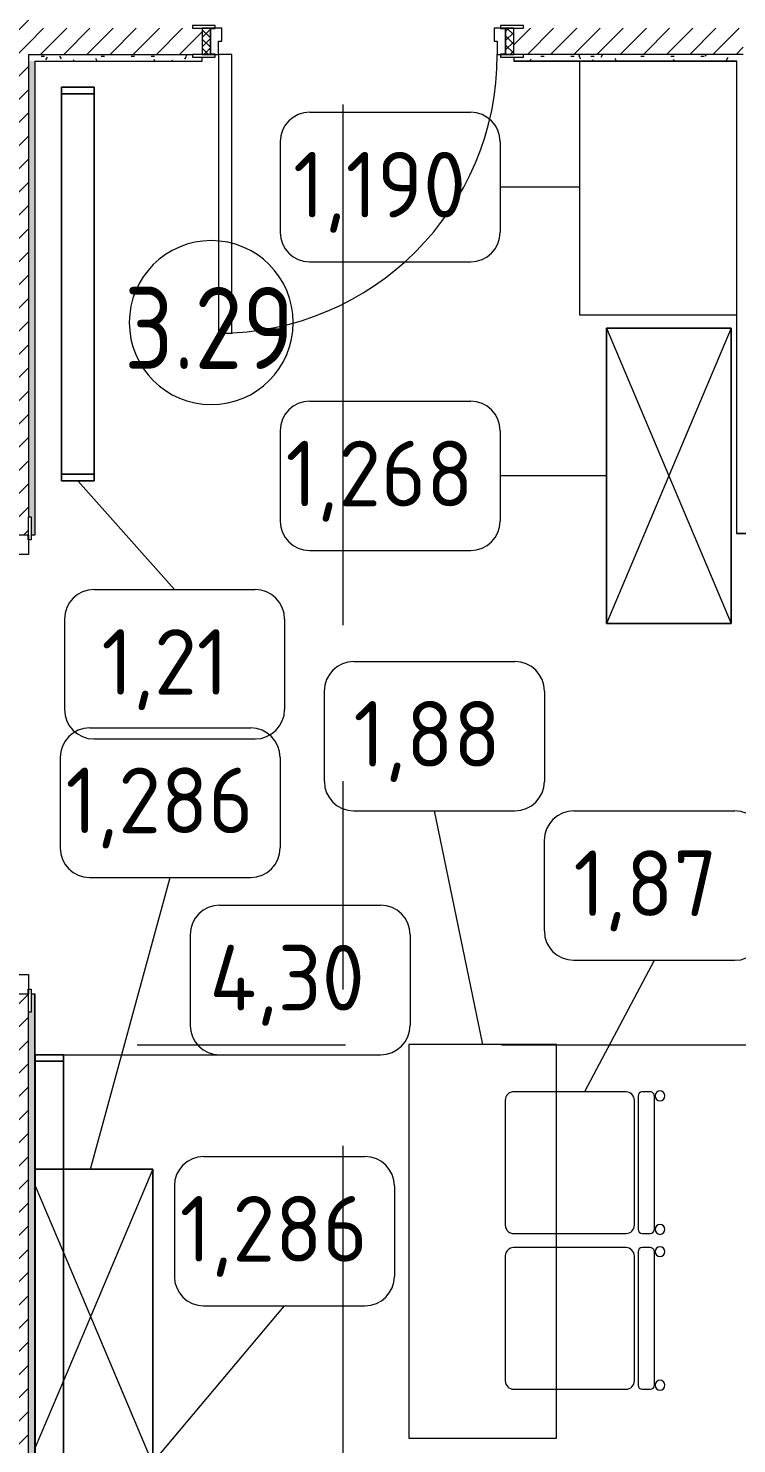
# Model space of a CAD drawing. Header units: millimetres. Extents: x 957 to 67880, y -2706 to 27400.
# Drawn here: x 52220 to 54380, y 2384 to 6700 of the extents above; entities that cross this region are included whole.
import ezdxf

# ---------------------------------------------------------------- set-up
doc = ezdxf.new("R2010")
doc.units = ezdxf.units.MM
doc.linetypes.add('Осевая', pattern=[3175, 635, -476.25, 1587.5, -476.25])
for name, color, linetype, lineweight in [('A-AREA-IDEN', 7, 'Continuous', 9), ('A-DOOR', 7, 'Continuous', 9), ('A-DOOR-FRAM-2', 7, 'Continuous', 9), ('A-WALL', 7, 'Continuous', 9), ('I-FURN-IDEN', 7, 'Continuous', 9), ('I-WALL', 7, 'Continuous', 9), ('Оси-2', 7, 'Осевая', 9)]:
    doc.layers.add(name, color=color, linetype=linetype, lineweight=lineweight)
for name, color, linetype, lineweight, true_color in [('A-DOOR-1', 7, 'Continuous', 9, 0xc0c0c0), ('A-DOOR-FRAM-1', 7, 'Continuous', 9, 0xc0c0c0), ('A-WALL-1', 9, 'Continuous', 9, 0x808080), ('A-WALL-FNSH-1', 9, 'Continuous', 9, 0x808080), ('I-FURN-1', 9, 'Continuous', 9, 0x808080)]:
    doc.layers.add(name, color=color, linetype=linetype, lineweight=lineweight, true_color=true_color)
doc.styles.add('GOST Common_3', font='GOST_Common.ttf', dxfattribs={"width": 0.9, "height": 250})
doc.styles.add('GOST Common_4', font='GOST_Common.ttf', dxfattribs={"height": 200})
pattern_1 = [(45, (-57529.54, 0), (-35.35534, 35.35534), [])]
pattern_2 = [(0, (-57529.542, 0), (121.92, 30.48), [10.058, -81.382, 10.058, -81.382, -487.68]), (0, (-57529.542, 0), (121.92, 30.48), [-182.88, 10.058, -172.822, 10.058, -81.382, -213.36]), (0, (-57529.542, 0), (121.92, 30.48), [-457.2, 10.058, -50.902, 10.058, -142.342]), (120, (-57483.822, 15.24), (-87.356454, 90.345817), [10.058, -81.382, 10.058, -81.382, -487.68]), (120, (-57483.822, 15.24), (-87.356454, 90.345817), [-182.88, 10.058, -172.822, 10.058, -81.382, -213.36]), (120, (-57483.822, 15.24), (-87.356454, 90.345817), [-457.2, 10.058, -50.902, 10.058, -142.342]), (240, (-57468.582, 76.2), (-34.563546, -120.825817), [10.058, -81.382, 10.058, -81.382, -487.68]), (240, (-57468.582, 76.2), (-34.563546, -120.825817), [-182.88, 10.058, -172.822, 10.058, -81.382, -213.36]), (240, (-57468.582, 76.2), (-34.563546, -120.825817), [-457.2, 10.058, -50.902, 10.058, -142.342])]

# ---------------------------------------------------------------- blocks, each defined once
blk = doc.blocks.new('110_Дверь_СКБ_1Ст_Внутренняя1 - Д-8 950x2100h_охрана-32224770-План расстановки мебели и оборудования 3 этажа в осях 23-33')
at = {"layer": 'A-DOOR'}
h = blk.add_hatch(dxfattribs=at)
h.set_pattern_fill('FP_16', color=256, style=0, pattern_type=2)
h.set_pattern_definition([(135, (1826.41, 104.685), (-14.14214, -14.14214), []), (225, (1826.41, 104.685), (14.14214, -14.14214), [])])
h.paths.add_polyline_path([(487.5, 40), (462.5, 40), (462.5, -40), (487.5, -40)])
at = {"layer": 'A-DOOR-FRAM-2'}
h = blk.add_hatch(dxfattribs=at)
h.set_pattern_fill('FP_17', color=256, style=0, pattern_type=2)
h.set_pattern_definition([(45, (-296.384, 104.685), (-14.1421, 14.1421), []), (135, (-296.384, 104.685), (-14.1421, -14.1421), [])])
h.paths.add_polyline_path([(-437.5, 40), (-462.5, 40), (-462.5, -40), (-437.5, -39.4)])
at = {"layer": 'A-DOOR-1'}
for p, q in [((437.5, 890), (397.5, 890)), ((397.5, 890), (397.5, 40)), ((437.5, 40), (437.5, 890)), ((397.5, 40), (437.5, 40))]:
    blk.add_line(p, q, dxfattribs=at)
blk.add_arc((437.5, 40), 850, 90, 180, dxfattribs=at)
at = {"layer": 'A-DOOR-FRAM-1'}
for p, q in [((-422.5, 48), (-492.5, 48)), ((-492.5, 48), (-492.5, 40)), ((-422.5, 40), (-422.5, 48)), ((517.5, 48), (447.5, 48)), ((447.5, 48), (447.5, 40)), ((517.5, 40), (517.5, 48)), ((-492.5, 40), (-422.5, 40)), ((-437.5, 40), (-462.5, 40)), ((-462.5, 40), (-462.5, -40)), ((-412.5, 40), (-437.5, 40)), ((-437.5, 40), (-437.5, -40)), ((-437.5, -40), (-437.5, 40)), ((-422.5, 40), (-437.5, 40)), ((-437.5, 40), (-437.5, 39)), ((-437.5, 39), (-422.5, 39)), ((-422.5, 39), (-422.5, 40)), ((-412.5, 0), (-412.5, 40)), ((-402.5, 0), (-412.5, 0)), ((-402.5, -40), (-402.5, 0)), ((437.5, 0), (427.5, 0)), ((427.5, 0), (427.5, -40)), ((437.5, 40), (437.5, 0)), ((462.5, 40), (437.5, 40)), ((462.5, 40), (447.5, 40)), ((447.5, 40), (447.5, 39)), ((447.5, 40), (517.5, 40)), ((447.5, 39), (462.5, 39)), ((462.5, -40), (462.5, 40)), ((487.5, 40), (462.5, 40)), ((462.5, 40), (462.5, -40)), ((462.5, 39), (462.5, 40)), ((487.5, -40), (487.5, 40)), ((-422.5, -40), (-492.5, -40)), ((-492.5, -40), (-492.5, -48)), ((-462.5, -40), (-437.5, -40)), ((-422.5, -39), (-437.5, -39)), ((-437.5, -39), (-437.5, -40)), ((-437.5, -40), (-402.5, -40)), ((-437.5, -40), (-422.5, -40)), ((-422.5, -40), (-422.5, -39)), ((-422.5, -48), (-422.5, -40)), ((427.5, -40), (462.5, -40)), ((462.5, -39), (447.5, -39)), ((447.5, -39), (447.5, -40)), ((447.5, -40), (462.5, -40)), ((517.5, -40), (447.5, -40)), ((447.5, -40), (447.5, -48)), ((462.5, -40), (462.5, -39)), ((462.5, -40), (487.5, -40)), ((517.5, -48), (517.5, -40)), ((-492.5, -48), (-422.5, -48)), ((447.5, -48), (517.5, -48))]:
    blk.add_line(p, q, dxfattribs=at)
blk = doc.blocks.new('Стол базовый прямоугольный - 1_88-26291934-План расстановки мебели и оборудования 3 этажа в осях 23-33')
at = {"layer": 'I-FURN-1'}
for p, q in [((600, 225), (-600, 225)), ((-600, 225), (-600, -225)), ((600, -225), (600, 225)), ((-600, -225), (600, -225))]:
    blk.add_line(p, q, dxfattribs=at)
blk = doc.blocks.new('M_Стул-Breuer - 1_87-V77-План расстановки мебели и оборудования 3 этажа в осях 23-33')
at = {"layer": 'I-FURN-1'}
for p, q in [((-215.9, 215.9), (-215.9, 85)), ((190.5, 241.3), (-190.5, 241.3)), ((215.9, 85), (215.9, 215.9)), ((-215.9, 85), (-215.9, -127)), ((215.9, -127), (215.9, 85)), ((203.2, -163.5), (-203.2, -163.5)), ((-190.5, -152.4), (190.5, -152.4)), ((-215.9, -176.2), (-215.9, -200.8)), ((-203.2, -213.5), (203.2, -213.5)), ((215.9, -200.8), (215.9, -176.2))]:
    blk.add_line(p, q, dxfattribs=at)
for centre, radius, start, end in [((-190.5, 215.9), 25.4, 90, 180), ((190.5, 215.9), 25.4, 0, 90), ((-190.5, -127), 25.4, 180, 270), ((190.5, -127), 25.4, 270, 360), ((-203.2, -176.2), 12.7, 90, 180), ((203.2, -176.2), 12.7, 360, 90), ((-203.5, -230.6), 15.1, 360, 180), ((-203.2, -200.8), 12.7, 180, 270), ((203.7, -230.6), 15.1, 360, 180), ((203.2, -200.8), 12.7, 270, 360), ((-203.5, -230.6), 15.1, 180, 360), ((203.7, -230.6), 15.1, 180, 360)]:
    blk.add_arc(centre, radius, start, end, dxfattribs=at)
blk = doc.blocks.new('M_Стул-Breuer - 1_87-V85-План расстановки мебели и оборудования 3 этажа в осях 23-33')
at = {"layer": 'I-FURN-1'}
for p, q in [((-215.9, 215.9), (-215.9, 85)), ((190.5, 241.3), (-190.5, 241.3)), ((215.9, 85), (215.9, 215.9)), ((-215.9, 85), (-215.9, -127)), ((215.9, -127), (215.9, 85)), ((203.2, -163.5), (-203.2, -163.5)), ((-190.5, -152.4), (190.5, -152.4)), ((-215.9, -176.2), (-215.9, -200.8)), ((-203.2, -213.5), (203.2, -213.5)), ((215.9, -200.8), (215.9, -176.2))]:
    blk.add_line(p, q, dxfattribs=at)
for centre, radius, start, end in [((-190.5, 215.9), 25.4, 150, 180), ((-190.5, 215.9), 25.4, 135, 150), ((-190.5, 215.9), 25.4, 120, 135), ((-190.5, 215.9), 25.4, 105, 120), ((-190.5, 215.9), 25.4, 90, 105), ((190.5, 215.9), 25.4, 75, 90), ((190.5, 215.9), 25.4, 45, 75), ((190.5, 215.9), 25.4, 30, 45), ((190.5, 215.9), 25.4, 0, 30), ((-190.5, -127), 25.4, 180, 270), ((190.5, -127), 25.4, 270, 360), ((-203.2, -176.2), 12.7, 90, 180), ((203.2, -176.2), 12.7, 360, 90), ((-203.5, -230.6), 15.1, 360, 180), ((-203.2, -200.8), 12.7, 180, 270), ((203.7, -230.6), 15.1, 360, 180), ((203.2, -200.8), 12.7, 270, 360), ((-203.5, -230.6), 15.1, 180, 360), ((203.7, -230.6), 15.1, 180, 360)]:
    blk.add_arc(centre, radius, start, end, dxfattribs=at)
blk = doc.blocks.new('Шкаф параметрический - 1_268-25587356-План расстановки мебели и оборудования 3 этажа в осях 23-33')
at = {"layer": 'I-FURN-1'}
for p, q in [((0, 0), (900, 380)), ((0, 380), (900, 0)), ((900, 380), (0, 380)), ((0, 380), (0, 0)), ((0, 0), (0, 380)), ((0, 380), (900, 380)), ((900, 0), (900, 380)), ((900, 380), (900, 0)), ((0, 0), (900, 0)), ((900, 0), (0, 0))]:
    blk.add_line(p, q, dxfattribs=at)
blk = doc.blocks.new('Стол базовый прямоугольный - 1_190-25588265-План расстановки мебели и оборудования 3 этажа в осях 23-33')
at = {"layer": 'I-FURN-1'}
for p, q in [((384.2, 250), (-390, 250)), ((-390, 250), (-390, -229.6))]:
    blk.add_line(p, q, dxfattribs=at)
blk = doc.blocks.new('Шкаф параметрический - 1_286-25588646-План расстановки мебели и оборудования 3 этажа в осях 23-33')
at = {"layer": 'I-FURN-1'}
for p, q in [((0, 380), (645.5, 107.5)), ((900, 380), (0, 380)), ((0, 380), (0, 107.5)), ((0, 107.5), (0, 380)), ((0, 380), (900, 380)), ((254.5, 107.5), (900, 380)), ((900, 107.5), (900, 380)), ((900, 380), (900, 107.5)), ((0, 107.5), (0, 21.6)), ((0, 21.6), (0, 107.5)), ((51.2, 21.6), (254.5, 107.5)), ((645.5, 107.5), (848.8, 21.6)), ((900, 21.6), (900, 107.5)), ((900, 107.5), (900, 21.6)), ((48.8, 20.6), (51.2, 21.6)), ((848.8, 21.6), (851.2, 20.6))]:
    blk.add_line(p, q, dxfattribs=at)
blk = doc.blocks.new('Зеркало обычное - 1_21-26511764-План расстановки мебели и оборудования 3 этажа в осях 23-33')
at = {"layer": 'I-FURN-1'}
for p, q in [((600, 60), (-600, 60)), ((-600, 60), (-600, -40)), ((-600, -40), (-600, 60)), ((-600, 60), (-580, 60)), ((580, 60), (-580, 60)), ((-580, 60), (-580, -40)), ((-580, -40), (-580, 60)), ((-580, 60), (580, 60)), ((-580, 60), (580, 60)), ((580, 60), (-580, 60)), ((-580, 60), (580, 60)), ((-580, -40), (-580, 60)), ((-580, -40), (-580, 60)), ((580, -40), (580, 60)), ((580, 60), (580, -40)), ((580, 60), (600, 60)), ((580, 60), (580, -40)), ((580, -40), (580, 60)), ((600, -40), (600, 60)), ((600, 60), (600, -40)), ((-600, -40), (600, -40)), ((-580, -40), (-600, -40)), ((-580, -40), (580, -40)), ((580, -40), (-580, -40)), ((580, -40), (-580, -40)), ((-580, -40), (580, -40)), ((580, -40), (-580, -40)), ((600, -40), (580, -40))]:
    blk.add_line(p, q, dxfattribs=at)
blk = doc.blocks.new('Зеркало обычное - 4_30-26512195-План расстановки мебели и оборудования 3 этажа в осях 23-33')
at = {"layer": 'I-FURN-1'}
for p, q in [((1000, 60), (-1000, 60)), ((-1000, 60), (-1000, -25.9)), ((-1000, -25.9), (-1000, 60)), ((-1000, 60), (-980, 60)), ((980, 60), (-980, 60)), ((-980, 60), (-980, -25.9)), ((-980, -25.9), (-980, 60)), ((-980, 60), (980, 60)), ((-980, 60), (980, 60)), ((980, 60), (-980, 60)), ((-980, 60), (980, 60)), ((-980, -25.9), (-980, 60)), ((-980, -25.9), (-980, 60)), ((980, -25.9), (980, 60)), ((980, 60), (980, -25.9)), ((980, 60), (1000, 60)), ((980, 60), (980, -25.9)), ((980, -25.9), (980, 60)), ((1000, -25.9), (1000, 60)), ((1000, 60), (1000, -25.9)), ((-1000, -25.9), (1000, -25.9)), ((-980, -25.9), (-1000, -25.9)), ((-980, -25.9), (980, -25.9)), ((980, -25.9), (-980, -25.9)), ((980, -25.9), (-980, -25.9)), ((-980, -25.9), (980, -25.9)), ((980, -25.9), (-980, -25.9)), ((1000, -25.9), (980, -25.9))]:
    blk.add_line(p, q, dxfattribs=at)
blk = doc.blocks.new('110_Дверь_СКБ_2Ст - Д-5_п_ Из игровой в коридор-32351726-План расстановки мебели и оборудования 3 этажа в осях 23-33')
at = {"layer": 'A-DOOR-1'}
for p, q in [((-637.5, -40), (-587.5, -40)), ((-637.5, -440), (-637.5, -40)), ((-587.5, -40), (-587.5, -440)), ((612.5, -40), (662.5, -40)), ((612.5, -940), (612.5, -40)), ((662.5, -40), (662.5, -940)), ((-587.5, -440), (-637.5, -440)), ((662.5, -940), (612.5, -940))]:
    blk.add_line(p, q, dxfattribs=at)
for centre, radius, start, end in [((-637.5, -40), 400, 270, 0), ((662.5, -40), 900, 180, 270)]:
    blk.add_arc(centre, radius, start, end, dxfattribs=at)
at = {"layer": 'A-DOOR-FRAM-1'}
for p, q in [((-742.5, 48), (-672.5, 48)), ((-742.5, 40), (-742.5, 48)), ((-672.5, 48), (-672.5, 40)), ((697.5, 40), (697.5, 48)), ((697.5, 48), (767.5, 48)), ((767.5, 48), (767.5, 40)), ((-672.5, 40), (-742.5, 40)), ((-687.5, 40), (-627.5, 40)), ((-687.5, -40), (-687.5, 40)), ((-687.5, 40), (-672.5, 40)), ((-687.5, 39), (-687.5, 40)), ((-672.5, 39), (-687.5, 39)), ((-672.5, 40), (-672.5, 39)), ((-637.5, 10), (-637.5, -40)), ((-627.5, 10), (-637.5, 10)), ((-627.5, 40), (-627.5, 10)), ((652.5, 40), (712.5, 40)), ((652.5, 10), (652.5, 40)), ((662.5, 10), (652.5, 10)), ((662.5, -40), (662.5, 10)), ((697.5, 39), (697.5, 40)), ((697.5, 40), (712.5, 40)), ((767.5, 40), (697.5, 40)), ((712.5, 39), (697.5, 39)), ((712.5, 40), (712.5, -40)), ((712.5, 40), (712.5, 39)), ((-742.5, -40), (-672.5, -40)), ((-742.5, -48), (-742.5, -40)), ((-637.5, -40), (-687.5, -40)), ((-672.5, -40), (-672.5, -48)), ((712.5, -40), (662.5, -40)), ((697.5, -48), (697.5, -40)), ((697.5, -40), (767.5, -40)), ((767.5, -40), (767.5, -48)), ((-672.5, -48), (-742.5, -48)), ((767.5, -48), (697.5, -48))]:
    blk.add_line(p, q, dxfattribs=at)
blk = doc.blocks.new('Марка_Помещения - Номер-25198446-План расстановки мебели и оборудования 3 этажа в осях 23-33')
at = {"layer": 'A-AREA-IDEN'}
for start, end in [(360, 180), (180, 360)]:
    blk.add_arc((0, 0), 2.5, start, end, dxfattribs=at)
blk = doc.blocks.new('Марка_Мебель - В прямоуг_Balcon_Марка-25523697-План расстановки мебели и оборудования 3 этажа в осях 23-33')
at = {"layer": 'I-FURN-IDEN'}
for p, q in [((-2.455, 2.278), (2.455, 2.278)), ((-3.355, 1.378), (-3.355, -1.384)), ((3.355, 1.378), (3.355, -1.378)), ((-2.461, -2.278), (2.455, -2.278))]:
    blk.add_line(p, q, dxfattribs=at)
for centre, radius, start, end in [((-2.455, 1.378), 0.9, 90, 180), ((2.455, 1.378), 0.9, 0, 90), ((-2.461, -1.384), 0.893, 180, 270), ((2.455, -1.378), 0.9, 270, 0)]:
    blk.add_arc(centre, radius, start, end, dxfattribs=at)

msp = doc.modelspace()

# ---------------------------------------------------------------- hatches: boundary and pattern name
at = {"layer": 'I-WALL'}
h = msp.add_hatch(dxfattribs=at)
h.set_pattern_fill('FP_5', color=256, style=0, pattern_type=2)
h.set_pattern_definition(pattern_1)
h.paths.add_polyline_path([(52220.5, 100), (52219.5, 3755), (52140.5, 3755), (52140.5, 100)])
h.paths.add_polyline_path([(52220.5, 5155), (52220.5, 10400), (52140.5, 10400), (52140.5, 5155), (52219.5, 5155)])
h = msp.add_hatch(dxfattribs=at)
h.set_pattern_fill('FP_5', color=256, style=0, pattern_type=2)
h.set_pattern_definition(pattern_1)
h.paths.add_polyline_path([(53730.5, 6620), (54400.5, 6620), (54400.5, 6700), (53700.5, 6700), (53700.5, 6620), (53722.8, 6620)])
h.paths.add_polyline_path([(52750.5, 6620), (52750.5, 6700), (52220.5, 6700), (52220.5, 6620), (52720.5, 6620)])
h = msp.add_hatch(dxfattribs=at)
h.set_pattern_fill('FP_35', color=256, style=0, pattern_type=2)
h.set_pattern_definition(pattern_2)
h.paths.add_polyline_path([(52220.5, 6600), (52750.5, 6600), (52750.5, 6612), (52720.5, 6612), (52720.5, 6620), (52220.5, 6620)])
h.paths.add_polyline_path([(54359.1, 6600), (54380.5, 6600), (54380.2, 6620), (53730.5, 6619.1), (53730.5, 6612), (53700.5, 6612), (53700.5, 6600), (54040.9, 6600)])
h = msp.add_hatch(dxfattribs=at)
h.set_pattern_fill('FP_35', color=256, style=0, pattern_type=2)
h.set_pattern_definition(pattern_2)
h.paths.add_polyline_path([(52220.5, 100), (52240.5, 100), (52240.5, 3755), (52228.5, 3755), (52228.5, 3700), (52220.5, 3700), (52220.5, 150)])
h.paths.add_polyline_path([(52228.5, 5155), (52240.5, 5155), (52240.5, 6600), (52220.5, 6600), (52221.2, 5210), (52228.5, 5210), (52228.5, 5168.3)])

# ---------------------------------------------------------------- linework, layer by layer
at = {"layer": 'A-WALL'}
for p, q in [((52220.5, 6620), (52720.5, 6620)), ((52220.5, 6620), (52220.5, 5210)), ((54400.5, 6620), (53730.5, 6620)), ((52240.5, 6600), (52240.5, 5155)), ((54380.5, 6600), (54379.5, 6600)), ((54380.5, 5180), (54380.5, 6600)), ((52240.5, 100), (52240.5, 3755))]:
    msp.add_line(p, q, dxfattribs=at)
at = {"layer": 'A-WALL-1'}
for p, q in [((52750.5, 6600), (52750.5, 6612)), ((53700.5, 6612), (53700.5, 6600)), ((52240.5, 6600), (52750.5, 6600)), ((52228.5, 5155), (52240.5, 5155)), ((54380.5, 5160), (59850.5, 5160)), ((52240.5, 3755), (52228.5, 3755)), ((52220.5, 100), (52220.5, 3700))]:
    msp.add_line(p, q, dxfattribs=at)
at = {"layer": 'A-WALL-FNSH-1'}
for p, q in [((52241.5, 6599), (52750.5, 6599)), ((52241.5, 5155), (52241.5, 6599)), ((52750.5, 6599), (52750.5, 6600)), ((54379.5, 6600), (53700.5, 6600)), ((53700.5, 6600), (53700.5, 6599)), ((53700.5, 6599), (54380.5, 6599)), ((54379.5, 6600), (54379.5, 5159)), ((54380.5, 5160), (54380.5, 5180)), ((52240.5, 5155), (52241.5, 5155)), ((54379.5, 5159), (59850.5, 5159)), ((52241.5, 3755), (52240.5, 3755)), ((52241.5, 171), (52241.5, 3755))]:
    msp.add_line(p, q, dxfattribs=at)
at = {"layer": 'I-FURN-IDEN'}
for p, q in [((53900.8, 6215.8), (53659.2, 6215.8)), ((52371.5, 5320), (52666.3, 4988.3)), ((53983.7, 5335), (53659.2, 5335)), ((53606, 3600.8), (53458.4, 4313.5)), ((52409.9, 3221), (52652.8, 4110.7)), ((53917.9, 3459.6), (54129.3, 3857.9)), ((52284.4, 3570), (53049.1, 3570)), ((52595.4, 2321), (53001, 2804.3))]:
    msp.add_line(p, q, dxfattribs=at)
at = {"layer": 'Оси-2'}
for p, q in [((53180.5, 593.7), (53180.5, 19191.6)), ((27152.2, 3600), (65200.5, 3600))]:
    msp.add_line(p, q, dxfattribs=at)

# ---------------------------------------------------------------- block references
at = {"layer": 'A-AREA-IDEN', "xscale": 99.99999999999993, "yscale": 99.99999999999993, "zscale": 99.99999999999993}
msp.add_blockref('Марка_Помещения - Номер-25198446-План расстановки мебели и оборудования 3 этажа в осях 23-33', (52778.1, 5802.4), dxfattribs=at)
at = {"layer": 'A-DOOR-1'}
for name, p, rotation in [('110_Дверь_СКБ_1Ст_Внутренняя1 - Д-8 950x2100h_охрана-32224770-План расстановки мебели и оборудования 3 этажа в осях 23-33', (53238, 6660), 180), ('110_Дверь_СКБ_2Ст - Д-5_п_ Из игровой в коридор-32351726-План расстановки мебели и оборудования 3 этажа в осях 23-33', (52180.5, 4467.5), 269.9999999999999)]:
    msp.add_blockref(name, p, dxfattribs=dict(at, rotation=rotation))
at = {"layer": 'I-FURN-1'}
for name, p, rotation in [('Стол базовый прямоугольный - 1_190-25588265-План расстановки мебели и оборудования 3 этажа в осях 23-33', (54150.8, 6215.8), 90), ('Зеркало обычное - 1_21-26511764-План расстановки мебели и оборудования 3 этажа в осях 23-33', (52381.5, 5920), 90.0000000000005), ('Шкаф параметрический - 1_268-25587356-План расстановки мебели и оборудования 3 этажа в осях 23-33', (53983.7, 5785), 269.9999999999994), ('Стол базовый прямоугольный - 1_88-26291934-План расстановки мебели и оборудования 3 этажа в осях 23-33', (53606, 3000.8), 90), ('Зеркало обычное - 4_30-26512195-План расстановки мебели и оборудования 3 этажа в осях 23-33', (52301.5, 2570), 90.00000000000017), ('M_Стул-Breuer - 1_87-V85-План расстановки мебели и оборудования 3 этажа в осях 23-33', (53916, 3240.8), 90.00000000000006), ('Шкаф параметрический - 1_286-25588646-План расстановки мебели и оборудования 3 этажа в осях 23-33', (52219.9, 3221), 269.9999999999994), ('M_Стул-Breuer - 1_87-V77-План расстановки мебели и оборудования 3 этажа в осях 23-33', (53916, 2765.8), 90.00000000000006)]:
    msp.add_blockref(name, p, dxfattribs=dict(at, rotation=rotation))
at = {"layer": 'I-FURN-IDEN', "xscale": 99.99999999999993, "yscale": 99.99999999999993, "zscale": 99.99999999999993}
for p in [(53323.7, 6215.8), (53323.7, 5335), (52666.3, 4760.5), (53458.4, 4541.2), (52652.8, 4338.4), (54129.3, 4085.7), (53049.1, 3797.8), (53001, 3032)]:
    msp.add_blockref('Марка_Мебель - В прямоуг_Balcon_Марка-25523697-План расстановки мебели и оборудования 3 этажа в осях 23-33', p, dxfattribs=at)

# ---------------------------------------------------------------- texts
at = {"layer": 'A-AREA-IDEN', "insert": (52512.4, 5911), "char_height": 250, "width": 663.797, "attachment_point": 1, "style": 'GOST Common_3'}
msp.add_mtext('3.29', dxfattribs=at)
at = {"layer": 'I-FURN-IDEN', "char_height": 200, "attachment_point": 1, "style": 'GOST Common_4'}
for s, insert, width in [('1,190', (53027.7, 6322.8), 681.434), ('1,268', (53004.7, 5442), 737.552), ('1,21', (52443.3, 4867.5), 505.063), ('1,88', (53211.9, 4648.3), 561.181), ('1,286', (52333.8, 4445.5), 737.552), ('1,87', (53882.8, 4192.8), 561.181), ('4,30', (52772.6, 3904.8), 633.333), ('1,286', (52682, 3139.1), 737.552)]:
    msp.add_mtext(s, dxfattribs=dict(at, insert=insert, width=width))

doc.saveas('drawing.dxf')
